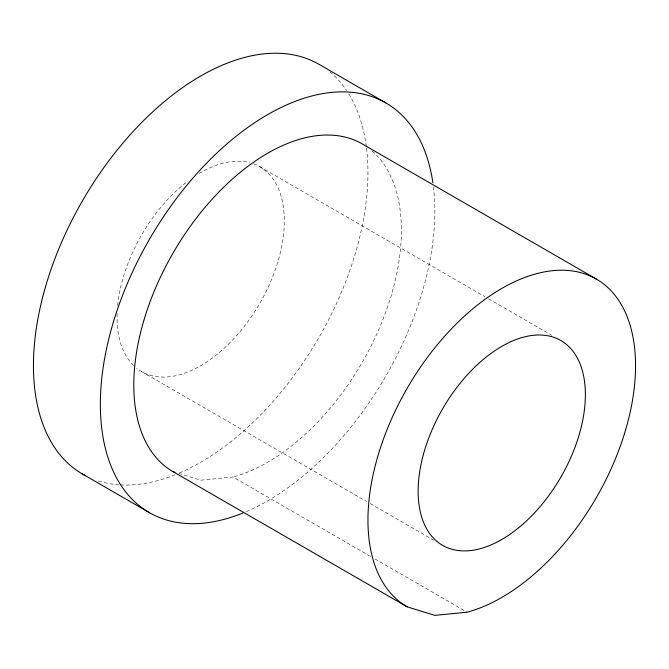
<?xml version="1.0" encoding="UTF-8"?>
<svg xmlns="http://www.w3.org/2000/svg" width="669" height="669" viewBox="0 0 669 669"><rect width="100%" height="100%" fill="white"/><g stroke="black" fill="none" stroke-linecap="round" stroke-linejoin="round"><path stroke-width="0.5" stroke-dasharray="3.35 2.51" d="M370.383 556.34L232.971 477.005L200.7 480.2L178.924 473.476M259.831 166.732L484.941 296.693M488.554 298.784L551.841 335.32M141.569 371.571L366.679 501.533M370.292 503.623L433.579 540.159M374.908 558.95L467.121 612.185M329.867 71.892A236.525 136.56 -60 0 1 346.642 90.558M348.775 93.861A236.525 136.56 -60 0 1 366.395 147.18M366.52 148.209A236.525 136.56 -60 0 1 178.866 473.226M175.077 474.789A236.525 136.56 -60 0 1 119.985 484.891M119.007 484.833A236.525 136.56 -60 0 1 97.398 480.668M253.526 163.796A118.262 68.28 -60 0 1 260.266 302.539A118.262 68.28 -60 0 1 136.652 368.209M133.616 365.533A118.262 68.28 -60 0 1 117.142 313.527M117.685 305.44A118.262 68.28 -60 0 1 188.106 180.956M199.028 173.572A118.262 68.28 -60 0 1 249.646 162.592M433.42 186.827A236.525 136.56 -60 0 1 245.766 511.852M372.198 151.043A189.218 109.248 -60 0 1 379.549 327.768A189.218 109.248 -60 0 1 232.971 477.005"/><path stroke-width="1" d="M596.363 279.09L362.213 143.902A189.218 109.248 -60 0 0 172.987 253.15A189.218 109.248 -60 0 0 172.987 471.645L174.969 472.255M407.137 606.825L434.85 615.38L467.121 612.185A189.218 109.248 -60 0 0 635.04 352.538A189.218 109.248 -60 0 0 445.203 335.579A189.218 109.248 -60 0 0 407.137 606.825L172.987 471.645M385.862 102.934L318.962 64.308A236.525 136.56 -60 0 0 81.125 203.15A236.525 136.56 -60 0 0 85.097 475.458M82.438 473.986L149.338 512.613M242.922 513.031A236.525 136.56 -60 0 1 100.542 395.061A236.525 136.56 -60 0 1 258.711 120.052A236.525 136.56 -60 0 1 432.876 182.771M523.392 523.735A118.262 68.28 -60 0 0 560.881 340.538A118.262 68.28 -60 0 0 420.977 464.604A118.262 68.28 -60 0 0 523.392 523.735"/></g></svg>
